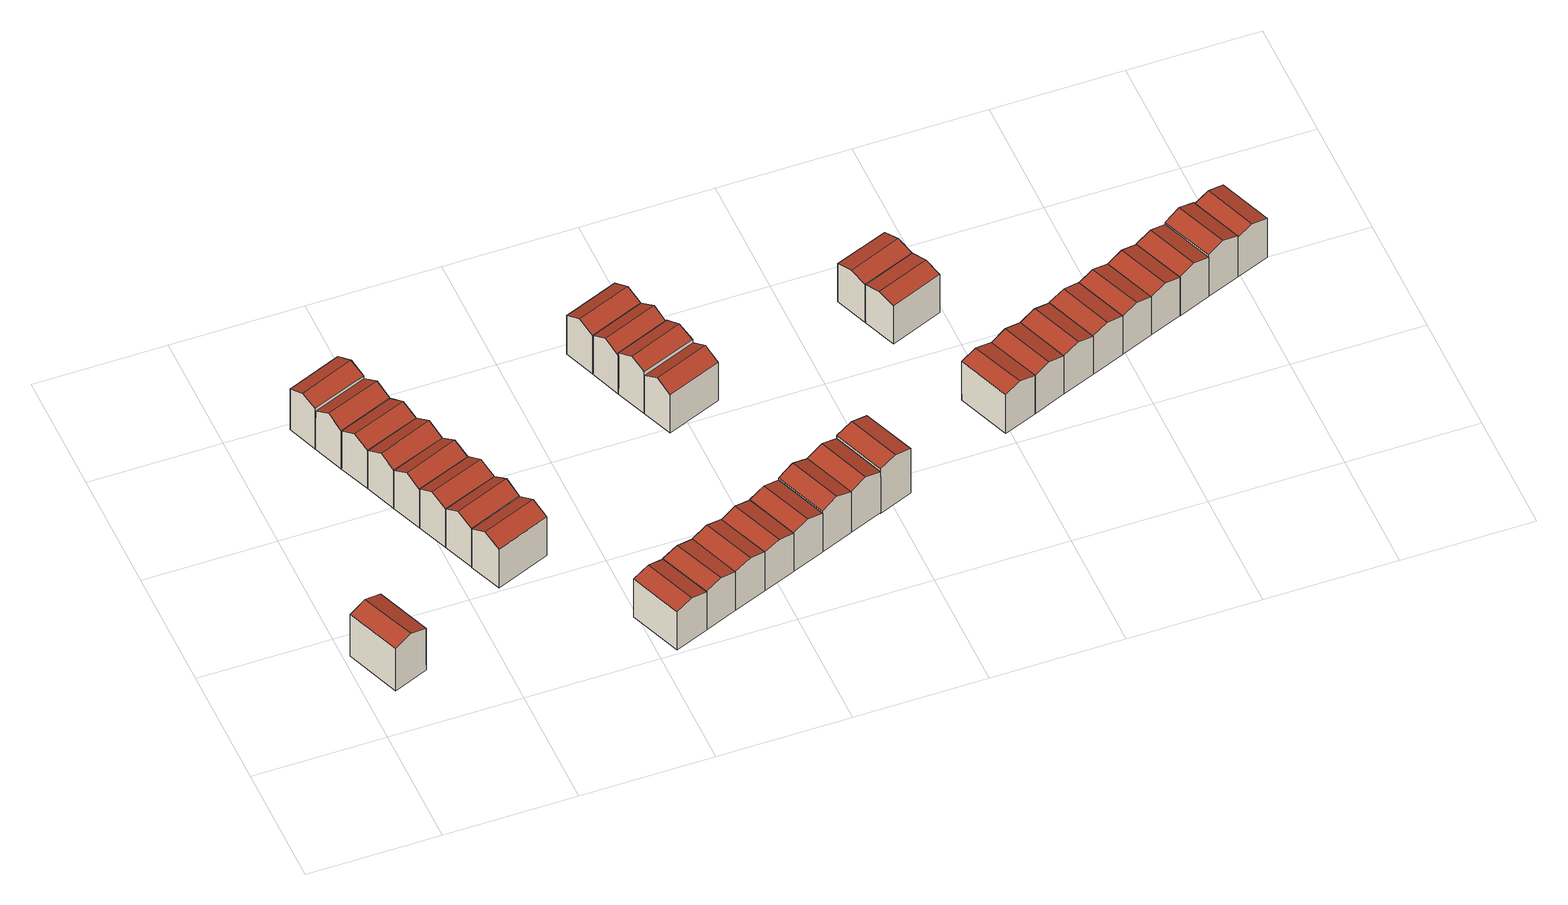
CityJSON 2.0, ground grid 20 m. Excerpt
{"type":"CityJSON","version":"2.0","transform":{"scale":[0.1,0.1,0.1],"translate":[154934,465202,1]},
"CityObjects":{
"building1":{"type":"Building","attributes":{"b3_bag_bag_overlap":0,"b3_bouwlagen":3,"b3_dak_type":"slanted","b3_extrusie":"standard","b3_h_dak_50p":8.95,"b3_h_dak_70p":9.58,"b3_h_dak_max":10.56,"b3_h_dak_min":7.37,"b3_h_maaiveld":1.54,"b3_h_nok":10.61,"b3_is_glas_dak":false,"b3_kas_warenhuis":false,"b3_kwaliteitsindicator":true,"b3_mutatie_ahn3_ahn4":false,"b3_mutatie_ahn4_ahn5":false,"b3_n_nok":1,"b3_n_vlakken":2,"b3_opp_buitenmuur":134.76,"b3_opp_dak_plat":0,"b3_opp_dak_schuin":63.68,"b3_opp_grond":51.61,"b3_opp_scheidingsmuur":65.77,"b3_rmse_lod12":1.13,"b3_rmse_lod13":1.13,"b3_rmse_lod22":0.0223,"b3_t_run":48,"b3_val3dity_lod12":"[]","b3_val3dity_lod13":"[]","b3_val3dity_lod22":"[]","b3_volume_lod12":414.84,"b3_volume_lod13":414.84,"b3_volume_lod22":383.76,"geconstateerd":false,"oorspronkelijkbouwjaar":1986,"status":"Pand in gebruik"},"children":["building1-1"]},
"building1-1":{"type":"BuildingPart","parents":["building1"],"geometry":[{"type":"Solid","lod":"2.2","boundaries":[[[[0,1,2,3]],[[4,5,6,7]],[[5,4,1,0]],[[4,7,8,2,1]],[[9,8,7,6]],[[8,9,3,2]],[[9,6,5,0,3]]]],"semantics":{"surfaces":[{"type":"GroundSurface"},{"type":"RoofSurface"},{"type":"WallSurface"}],"values":[[0,1,2,2,1,2,2]]}}]},
"building2":{"type":"Building","attributes":{"b3_bag_bag_overlap":0,"b3_bouwlagen":3,"b3_dak_type":"slanted","b3_extrusie":"standard","b3_h_dak_50p":8.33,"b3_h_dak_70p":9.69,"b3_h_dak_max":10.52,"b3_h_dak_min":4.81,"b3_h_maaiveld":1.76,"b3_h_nok":10.63,"b3_is_glas_dak":false,"b3_kas_warenhuis":false,"b3_kwaliteitsindicator":true,"b3_mutatie_ahn3_ahn4":false,"b3_mutatie_ahn4_ahn5":false,"b3_n_nok":1,"b3_n_vlakken":3,"b3_opp_buitenmuur":52.53,"b3_opp_dak_plat":5.49,"b3_opp_dak_schuin":65.33,"b3_opp_grond":45.93,"b3_opp_scheidingsmuur":114.29,"b3_rmse_lod12":2.29,"b3_rmse_lod13":2.29,"b3_rmse_lod22":0.028,"b3_t_run":32,"b3_val3dity_lod12":"[]","b3_val3dity_lod13":"[]","b3_val3dity_lod22":"[]","b3_volume_lod12":364.76,"b3_volume_lod13":364.76,"b3_volume_lod22":296.85,"geconstateerd":false,"oorspronkelijkbouwjaar":1986,"status":"Pand in gebruik"},"children":["building2-1"]},
"building2-1":{"type":"BuildingPart","parents":["building2"],"geometry":[{"type":"Solid","lod":"2.2","boundaries":[[[[10,11,12,13]],[[14,15,16,17]],[[15,14,11,10]],[[14,17,18,12,11]],[[19,18,17,16]],[[18,19,13,12]],[[19,16,15,10,13]]]],"semantics":{"surfaces":[{"type":"GroundSurface"},{"type":"RoofSurface"},{"type":"WallSurface"}],"values":[[0,1,2,2,1,2,2]]}}]},
"building3":{"type":"Building","attributes":{"b3_bag_bag_overlap":0,"b3_bouwlagen":3,"b3_dak_type":"slanted","b3_extrusie":"standard","b3_h_dak_50p":8.25,"b3_h_dak_70p":9.22,"b3_h_dak_max":10.53,"b3_h_dak_min":4.82,"b3_h_maaiveld":1.77,"b3_h_nok":10.58,"b3_is_glas_dak":false,"b3_kas_warenhuis":false,"b3_kwaliteitsindicator":true,"b3_mutatie_ahn3_ahn4":false,"b3_mutatie_ahn4_ahn5":false,"b3_n_nok":1,"b3_n_vlakken":2,"b3_opp_buitenmuur":44.85,"b3_opp_dak_plat":0,"b3_opp_dak_schuin":64.78,"b3_opp_grond":45.91,"b3_opp_scheidingsmuur":114.18,"b3_rmse_lod12":2.01,"b3_rmse_lod13":2.01,"b3_rmse_lod22":0.0309,"b3_t_run":38,"b3_val3dity_lod12":"[]","b3_val3dity_lod13":"[]","b3_val3dity_lod22":"[]","b3_volume_lod12":342.47,"b3_volume_lod13":342.47,"b3_volume_lod22":292.35,"geconstateerd":false,"oorspronkelijkbouwjaar":1986,"status":"Pand in gebruik"},"children":["building3-1"]},
"building3-1":{"type":"BuildingPart","parents":["building3"],"geometry":[{"type":"Solid","lod":"2.2","boundaries":[[[[20,13,12,21]],[[22,23,24,13,20]],[[25,24,23,26]],[[24,25,12,13]],[[25,26,27,21,12]],[[22,27,26,23]],[[27,22,20,21]]]],"semantics":{"surfaces":[{"type":"GroundSurface"},{"type":"WallSurface"},{"type":"RoofSurface"}],"values":[[0,1,2,1,1,2,1]]}}]},
"building4":{"type":"Building","attributes":{"b3_bag_bag_overlap":0,"b3_bouwlagen":3,"b3_dak_type":"slanted","b3_extrusie":"standard","b3_h_dak_50p":8.25,"b3_h_dak_70p":9.19,"b3_h_dak_max":10.5,"b3_h_dak_min":4.82,"b3_h_maaiveld":1.77,"b3_h_nok":10.59,"b3_is_glas_dak":false,"b3_kas_warenhuis":false,"b3_kwaliteitsindicator":true,"b3_mutatie_ahn3_ahn4":false,"b3_mutatie_ahn4_ahn5":false,"b3_n_nok":1,"b3_n_vlakken":2,"b3_opp_buitenmuur":44.78,"b3_opp_dak_plat":0,"b3_opp_dak_schuin":65.94,"b3_opp_grond":46.6,"b3_opp_scheidingsmuur":114.15,"b3_rmse_lod12":1.96,"b3_rmse_lod13":1.96,"b3_rmse_lod22":0.0201,"b3_t_run":47,"b3_val3dity_lod12":"[]","b3_val3dity_lod13":"[]","b3_val3dity_lod22":"[]","b3_volume_lod12":344.05,"b3_volume_lod13":344.05,"b3_volume_lod22":295.76,"geconstateerd":false,"oorspronkelijkbouwjaar":1986,"status":"Pand in gebruik"},"children":["building4-1"]},
"building4-1":{"type":"BuildingPart","parents":["building4"],"geometry":[{"type":"Solid","lod":"2.2","boundaries":[[[[21,28,29,20]],[[27,30,31,28,21]],[[32,31,30,33]],[[31,32,29,28]],[[32,33,22,20,29]],[[27,22,33,30]],[[22,27,21,20]]]],"semantics":{"surfaces":[{"type":"GroundSurface"},{"type":"WallSurface"},{"type":"RoofSurface"}],"values":[[0,1,2,1,1,2,1]]}}]},
"building5":{"type":"Building","attributes":{"b3_bag_bag_overlap":0,"b3_bouwlagen":3,"b3_dak_type":"slanted","b3_extrusie":"standard","b3_h_dak_50p":8.31,"b3_h_dak_70p":9.2,"b3_h_dak_max":10.52,"b3_h_dak_min":4.78,"b3_h_maaiveld":1.78,"b3_h_nok":10.58,"b3_is_glas_dak":false,"b3_kas_warenhuis":false,"b3_kwaliteitsindicator":true,"b3_mutatie_ahn3_ahn4":false,"b3_mutatie_ahn4_ahn5":false,"b3_n_nok":1,"b3_n_vlakken":2,"b3_opp_buitenmuur":44.62,"b3_opp_dak_plat":0,"b3_opp_dak_schuin":65.93,"b3_opp_grond":46.62,"b3_opp_scheidingsmuur":114.01,"b3_rmse_lod12":1.97,"b3_rmse_lod13":1.97,"b3_rmse_lod22":0.0165,"b3_t_run":30,"b3_val3dity_lod12":"[]","b3_val3dity_lod13":"[]","b3_val3dity_lod22":"[]","b3_volume_lod12":344.9,"b3_volume_lod13":344.9,"b3_volume_lod22":295.34,"geconstateerd":false,"oorspronkelijkbouwjaar":1986,"status":"Pand in gebruik"},"children":["building5-1"]},
"building5-1":{"type":"BuildingPart","parents":["building5"],"geometry":[{"type":"Solid","lod":"2.2","boundaries":[[[[34,29,28,35]],[[36,37,32,29,34]],[[31,32,37,38]],[[32,31,28,29]],[[31,38,39,35,28]],[[36,39,38,37]],[[39,36,34,35]]]],"semantics":{"surfaces":[{"type":"GroundSurface"},{"type":"WallSurface"},{"type":"RoofSurface"}],"values":[[0,1,2,1,1,2,1]]}}]},
"building6":{"type":"Building","attributes":{"b3_bag_bag_overlap":0,"b3_bouwlagen":3,"b3_dak_type":"slanted","b3_extrusie":"standard","b3_h_dak_50p":8.37,"b3_h_dak_70p":9.25,"b3_h_dak_max":10.52,"b3_h_dak_min":4.8,"b3_h_maaiveld":1.78,"b3_h_nok":10.64,"b3_is_glas_dak":false,"b3_kas_warenhuis":false,"b3_kwaliteitsindicator":true,"b3_mutatie_ahn3_ahn4":false,"b3_mutatie_ahn4_ahn5":false,"b3_n_nok":1,"b3_n_vlakken":2,"b3_opp_buitenmuur":44.55,"b3_opp_dak_plat":0,"b3_opp_dak_schuin":64.67,"b3_opp_grond":45.94,"b3_opp_scheidingsmuur":114.38,"b3_rmse_lod12":2,"b3_rmse_lod13":2,"b3_rmse_lod22":0.0291,"b3_t_run":29,"b3_val3dity_lod12":"[]","b3_val3dity_lod13":"[]","b3_val3dity_lod22":"[]","b3_volume_lod12":341.37,"b3_volume_lod13":341.37,"b3_volume_lod22":291.95,"geconstateerd":false,"oorspronkelijkbouwjaar":1986,"status":"Pand in gebruik"},"children":["building6-1"]},
"building6-1":{"type":"BuildingPart","parents":["building6"],"geometry":[{"type":"Solid","lod":"2.2","boundaries":[[[[35,40,41,34]],[[39,42,43,40,35]],[[44,43,42,45]],[[43,44,41,40]],[[44,45,36,34,41]],[[39,36,45,42]],[[36,39,35,34]]]],"semantics":{"surfaces":[{"type":"GroundSurface"},{"type":"WallSurface"},{"type":"RoofSurface"}],"values":[[0,1,2,1,1,2,1]]}}]},
"building7":{"type":"Building","attributes":{"b3_bag_bag_overlap":0,"b3_bouwlagen":3,"b3_dak_type":"slanted","b3_extrusie":"standard","b3_h_dak_50p":8.31,"b3_h_dak_70p":9.29,"b3_h_dak_max":10.53,"b3_h_dak_min":4.84,"b3_h_maaiveld":1.78,"b3_h_nok":10.58,"b3_is_glas_dak":false,"b3_kas_warenhuis":false,"b3_kwaliteitsindicator":true,"b3_mutatie_ahn3_ahn4":false,"b3_mutatie_ahn4_ahn5":false,"b3_n_nok":1,"b3_n_vlakken":2,"b3_opp_buitenmuur":44.53,"b3_opp_dak_plat":0,"b3_opp_dak_schuin":64.68,"b3_opp_grond":45.92,"b3_opp_scheidingsmuur":114.4,"b3_rmse_lod12":2.04,"b3_rmse_lod13":2.04,"b3_rmse_lod22":0.0329,"b3_t_run":29,"b3_val3dity_lod12":"[]","b3_val3dity_lod13":"[]","b3_val3dity_lod22":"[]","b3_volume_lod12":344.58,"b3_volume_lod13":344.58,"b3_volume_lod22":291.92,"geconstateerd":false,"oorspronkelijkbouwjaar":1986,"status":"Pand in gebruik"},"children":["building7-1"]},
"building7-1":{"type":"BuildingPart","parents":["building7"],"geometry":[{"type":"Solid","lod":"2.2","boundaries":[[[[46,47,41,40]],[[48,49,50,51]],[[49,48,47,46]],[[48,51,52,41,47]],[[53,52,51,50]],[[52,53,40,41]],[[53,50,49,46,40]]]],"semantics":{"surfaces":[{"type":"GroundSurface"},{"type":"RoofSurface"},{"type":"WallSurface"}],"values":[[0,1,2,2,1,2,2]]}}]},
"building8":{"type":"Building","attributes":{"b3_bag_bag_overlap":0,"b3_bouwlagen":3,"b3_dak_type":"slanted","b3_extrusie":"standard","b3_h_dak_50p":8.28,"b3_h_dak_70p":9.32,"b3_h_dak_max":10.52,"b3_h_dak_min":4.81,"b3_h_maaiveld":1.76,"b3_h_nok":10.66,"b3_is_glas_dak":false,"b3_kas_warenhuis":false,"b3_kwaliteitsindicator":true,"b3_mutatie_ahn3_ahn4":false,"b3_mutatie_ahn4_ahn5":false,"b3_n_nok":1,"b3_n_vlakken":2,"b3_opp_buitenmuur":44.98,"b3_opp_dak_plat":0,"b3_opp_dak_schuin":64.85,"b3_opp_grond":45.96,"b3_opp_scheidingsmuur":114.55,"b3_rmse_lod12":2.03,"b3_rmse_lod13":2.03,"b3_rmse_lod22":0.0307,"b3_t_run":31,"b3_val3dity_lod12":"[]","b3_val3dity_lod13":"[]","b3_val3dity_lod22":"[]","b3_volume_lod12":344.24,"b3_volume_lod13":344.24,"b3_volume_lod22":293.17,"geconstateerd":false,"oorspronkelijkbouwjaar":1986,"status":"Pand in gebruik"},"children":["building8-1"]},
"building8-1":{"type":"BuildingPart","parents":["building8"],"geometry":[{"type":"Solid","lod":"2.2","boundaries":[[[[46,54,55,47]],[[49,56,57,54,46]],[[58,57,56,59]],[[57,58,55,54]],[[58,59,48,47,55]],[[49,48,59,56]],[[48,49,46,47]]]],"semantics":{"surfaces":[{"type":"GroundSurface"},{"type":"WallSurface"},{"type":"RoofSurface"}],"values":[[0,1,2,1,1,2,1]]}}]},
"building9":{"type":"Building","attributes":{"b3_bag_bag_overlap":0,"b3_bouwlagen":3,"b3_dak_type":"slanted","b3_extrusie":"standard","b3_h_dak_50p":8.43,"b3_h_dak_70p":9.28,"b3_h_dak_max":10.52,"b3_h_dak_min":4.75,"b3_h_maaiveld":1.75,"b3_h_nok":10.57,"b3_is_glas_dak":false,"b3_kas_warenhuis":false,"b3_kwaliteitsindicator":true,"b3_mutatie_ahn3_ahn4":false,"b3_mutatie_ahn4_ahn5":false,"b3_n_nok":1,"b3_n_vlakken":2,"b3_opp_buitenmuur":104.91,"b3_opp_dak_plat":0,"b3_opp_dak_schuin":68.53,"b3_opp_grond":48.66,"b3_opp_scheidingsmuur":57.57,"b3_rmse_lod12":2.01,"b3_rmse_lod13":2.01,"b3_rmse_lod22":0.0311,"b3_t_run":33,"b3_val3dity_lod12":"[]","b3_val3dity_lod13":"[]","b3_val3dity_lod22":"[]","b3_volume_lod12":364.82,"b3_volume_lod13":364.82,"b3_volume_lod22":310.85,"geconstateerd":false,"oorspronkelijkbouwjaar":1986,"status":"Pand in gebruik"},"children":["building9-1"]},
"building9-1":{"type":"BuildingPart","parents":["building9"],"geometry":[{"type":"Solid","lod":"2.2","boundaries":[[[[60,61,62,63]],[[64,65,66,67]],[[65,64,61,60]],[[64,67,68,62,61]],[[69,68,67,66]],[[68,69,63,62]],[[69,66,65,60,63]]]],"semantics":{"surfaces":[{"type":"GroundSurface"},{"type":"RoofSurface"},{"type":"WallSurface"}],"values":[[0,1,2,2,1,2,2]]}}]},
"building10":{"type":"Building","attributes":{"b3_bag_bag_overlap":0,"b3_bouwlagen":3,"b3_dak_type":"slanted","b3_extrusie":"standard","b3_h_dak_50p":8.65,"b3_h_dak_70p":9.15,"b3_h_dak_max":9.87,"b3_h_dak_min":7.43,"b3_h_maaiveld":1.68,"b3_h_nok":9.9,"b3_is_glas_dak":false,"b3_kas_warenhuis":false,"b3_kwaliteitsindicator":true,"b3_mutatie_ahn3_ahn4":false,"b3_mutatie_ahn4_ahn5":false,"b3_n_nok":1,"b3_n_vlakken":2,"b3_opp_buitenmuur":62.85,"b3_opp_dak_plat":0,"b3_opp_dak_schuin":54.71,"b3_opp_grond":47.46,"b3_opp_scheidingsmuur":120.82,"b3_rmse_lod12":0.874,"b3_rmse_lod13":0.874,"b3_rmse_lod22":0.0184,"b3_t_run":33,"b3_val3dity_lod12":"[]","b3_val3dity_lod13":"[]","b3_val3dity_lod22":"[]","b3_volume_lod12":352.71,"b3_volume_lod13":352.71,"b3_volume_lod22":330.96,"geconstateerd":false,"oorspronkelijkbouwjaar":1986,"status":"Pand in gebruik"},"children":["building10-1"]},
"building10-1":{"type":"BuildingPart","parents":["building10"],"geometry":[{"type":"Solid","lod":"2.2","boundaries":[[[[70,71,72,73]],[[74,75,76,77]],[[75,74,71,70]],[[74,77,78,72,71]],[[79,78,77,76]],[[78,79,73,72]],[[79,76,75,70,73]]]],"semantics":{"surfaces":[{"type":"GroundSurface"},{"type":"RoofSurface"},{"type":"WallSurface"}],"values":[[0,1,2,2,1,2,2]]}}]},
"building11":{"type":"Building","attributes":{"b3_bag_bag_overlap":0,"b3_bouwlagen":3,"b3_dak_type":"slanted","b3_extrusie":"standard","b3_h_dak_50p":8.67,"b3_h_dak_70p":9.21,"b3_h_dak_max":9.87,"b3_h_dak_min":7.48,"b3_h_maaiveld":1.69,"b3_h_nok":9.89,"b3_is_glas_dak":false,"b3_kas_warenhuis":false,"b3_kwaliteitsindicator":true,"b3_mutatie_ahn3_ahn4":false,"b3_mutatie_ahn4_ahn5":false,"b3_n_nok":1,"b3_n_vlakken":2,"b3_opp_buitenmuur":62.82,"b3_opp_dak_plat":0,"b3_opp_dak_schuin":53.6,"b3_opp_grond":46.82,"b3_opp_scheidingsmuur":121.03,"b3_rmse_lod12":0.873,"b3_rmse_lod13":0.873,"b3_rmse_lod22":0.0299,"b3_t_run":24,"b3_val3dity_lod12":"[]","b3_val3dity_lod13":"[]","b3_val3dity_lod22":"[]","b3_volume_lod12":350.13,"b3_volume_lod13":350.13,"b3_volume_lod22":327.56,"geconstateerd":false,"oorspronkelijkbouwjaar":1986,"status":"Pand in gebruik"},"children":["building11-1"]},
"building11-1":{"type":"BuildingPart","parents":["building11"],"geometry":[{"type":"Solid","lod":"2.2","boundaries":[[[[71,70,80,81]],[[82,83,84,85]],[[83,82,70,71]],[[82,85,86,80,70]],[[87,86,85,84]],[[86,87,81,80]],[[87,84,83,71,81]]]],"semantics":{"surfaces":[{"type":"GroundSurface"},{"type":"RoofSurface"},{"type":"WallSurface"}],"values":[[0,1,2,2,1,2,2]]}}]},
"building12":{"type":"Building","attributes":{"b3_bag_bag_overlap":0,"b3_bouwlagen":3,"b3_dak_type":"slanted","b3_extrusie":"standard","b3_h_dak_50p":8.67,"b3_h_dak_70p":9.18,"b3_h_dak_max":9.88,"b3_h_dak_min":7.45,"b3_h_maaiveld":1.68,"b3_h_nok":9.9,"b3_is_glas_dak":false,"b3_kas_warenhuis":false,"b3_kwaliteitsindicator":true,"b3_mutatie_ahn3_ahn4":false,"b3_mutatie_ahn4_ahn5":false,"b3_n_nok":1,"b3_n_vlakken":2,"b3_opp_buitenmuur":62.71,"b3_opp_dak_plat":0,"b3_opp_dak_schuin":53.62,"b3_opp_grond":46.81,"b3_opp_scheidingsmuur":121.34,"b3_rmse_lod12":0.886,"b3_rmse_lod13":0.886,"b3_rmse_lod22":0.0291,"b3_t_run":26,"b3_val3dity_lod12":"[]","b3_val3dity_lod13":"[]","b3_val3dity_lod22":"[]","b3_volume_lod12":350.51,"b3_volume_lod13":350.51,"b3_volume_lod22":327.97,"geconstateerd":false,"oorspronkelijkbouwjaar":1986,"status":"Pand in gebruik"},"children":["building12-1"]},
"building12-1":{"type":"BuildingPart","parents":["building12"],"geometry":[{"type":"Solid","lod":"2.2","boundaries":[[[[81,80,88,89]],[[86,87,90,91]],[[87,86,80,81]],[[86,91,92,88,80]],[[93,92,91,90]],[[92,93,89,88]],[[93,90,87,81,89]]]],"semantics":{"surfaces":[{"type":"GroundSurface"},{"type":"RoofSurface"},{"type":"WallSurface"}],"values":[[0,1,2,2,1,2,2]]}}]},
"building13":{"type":"Building","attributes":{"b3_bag_bag_overlap":0,"b3_bouwlagen":3,"b3_dak_type":"slanted","b3_extrusie":"standard","b3_h_dak_50p":8.66,"b3_h_dak_70p":9.19,"b3_h_dak_max":9.89,"b3_h_dak_min":7.43,"b3_h_maaiveld":1.67,"b3_h_nok":9.9,"b3_is_glas_dak":false,"b3_kas_warenhuis":false,"b3_kwaliteitsindicator":true,"b3_mutatie_ahn3_ahn4":false,"b3_mutatie_ahn4_ahn5":false,"b3_n_nok":1,"b3_n_vlakken":2,"b3_opp_buitenmuur":62.89,"b3_opp_dak_plat":0,"b3_opp_dak_schuin":53.59,"b3_opp_grond":46.82,"b3_opp_scheidingsmuur":121.41,"b3_rmse_lod12":0.872,"b3_rmse_lod13":0.872,"b3_rmse_lod22":0.0265,"b3_t_run":32,"b3_val3dity_lod12":"[]","b3_val3dity_lod13":"[]","b3_val3dity_lod22":"[]","b3_volume_lod12":350.34,"b3_volume_lod13":350.34,"b3_volume_lod22":328.36,"geconstateerd":false,"oorspronkelijkbouwjaar":1986,"status":"Pand in gebruik"},"children":["building13-1"]},
"building13-1":{"type":"BuildingPart","parents":["building13"],"geometry":[{"type":"Solid","lod":"2.2","boundaries":[[[[94,95,89,88]],[[96,97,98,99]],[[97,96,95,94]],[[96,99,100,89,95]],[[101,100,99,98]],[[100,101,88,89]],[[101,98,97,94,88]]]],"semantics":{"surfaces":[{"type":"GroundSurface"},{"type":"RoofSurface"},{"type":"WallSurface"}],"values":[[0,1,2,2,1,2,2]]}}]},
"building14":{"type":"Building","attributes":{"b3_bag_bag_overlap":0,"b3_bouwlagen":3,"b3_dak_type":"slanted","b3_extrusie":"standard","b3_h_dak_50p":8.66,"b3_h_dak_70p":9.17,"b3_h_dak_max":9.88,"b3_h_dak_min":7.45,"b3_h_maaiveld":1.66,"b3_h_nok":9.9,"b3_is_glas_dak":false,"b3_kas_warenhuis":false,"b3_kwaliteitsindicator":true,"b3_mutatie_ahn3_ahn4":false,"b3_mutatie_ahn4_ahn5":false,"b3_n_nok":1,"b3_n_vlakken":2,"b3_opp_buitenmuur":63.27,"b3_opp_dak_plat":0,"b3_opp_dak_schuin":53.62,"b3_opp_grond":46.81,"b3_opp_scheidingsmuur":121.44,"b3_rmse_lod12":0.869,"b3_rmse_lod13":0.869,"b3_rmse_lod22":0.028,"b3_t_run":24,"b3_val3dity_lod12":"[]","b3_val3dity_lod13":"[]","b3_val3dity_lod22":"[]","b3_volume_lod12":351.33,"b3_volume_lod13":351.33,"b3_volume_lod22":329,"geconstateerd":false,"oorspronkelijkbouwjaar":1986,"status":"Pand in gebruik"},"children":["building14-1"]},
"building14-1":{"type":"BuildingPart","parents":["building14"],"geometry":[{"type":"Solid","lod":"2.2","boundaries":[[[[102,103,95,94]],[[104,105,106,107]],[[105,104,103,102]],[[104,107,108,95,103]],[[109,108,107,106]],[[108,109,94,95]],[[109,106,105,102,94]]]],"semantics":{"surfaces":[{"type":"GroundSurface"},{"type":"RoofSurface"},{"type":"WallSurface"}],"values":[[0,1,2,2,1,2,2]]}}]},
"building15":{"type":"Building","attributes":{"b3_bag_bag_overlap":0,"b3_bouwlagen":3,"b3_dak_type":"slanted","b3_extrusie":"standard","b3_h_dak_50p":8.26,"b3_h_dak_70p":9.13,"b3_h_dak_max":10.49,"b3_h_dak_min":4.92,"b3_h_maaiveld":1.75,"b3_h_nok":10.6,"b3_is_glas_dak":false,"b3_kas_warenhuis":false,"b3_kwaliteitsindicator":true,"b3_mutatie_ahn3_ahn4":false,"b3_mutatie_ahn4_ahn5":false,"b3_n_nok":1,"b3_n_vlakken":3,"b3_opp_buitenmuur":55.73,"b3_opp_dak_plat":6.62,"b3_opp_dak_schuin":61.33,"b3_opp_grond":46.47,"b3_opp_scheidingsmuur":115.29,"b3_rmse_lod12":1.72,"b3_rmse_lod13":1.72,"b3_rmse_lod22":0.0704,"b3_t_run":42,"b3_val3dity_lod12":"[]","b3_val3dity_lod13":"[]","b3_val3dity_lod22":"[]","b3_volume_lod12":347.77,"b3_volume_lod13":347.77,"b3_volume_lod22":304.77,"geconstateerd":false,"oorspronkelijkbouwjaar":1986,"status":"Pand in gebruik"},"children":["building15-1"]},
"building15-1":{"type":"BuildingPart","parents":["building15"],"geometry":[{"type":"Solid","lod":"2.2","boundaries":[[[[110,111,112,113]],[[114,115,116,117]],[[115,114,111,110]],[[114,117,118,112,111]],[[119,118,117,116]],[[118,119,113,112]],[[119,116,115,110,113]]]],"semantics":{"surfaces":[{"type":"GroundSurface"},{"type":"RoofSurface"},{"type":"WallSurface"}],"values":[[0,1,2,2,1,2,2]]}}]},
"building16":{"type":"Building","attributes":{"b3_bag_bag_overlap":0,"b3_bouwlagen":3,"b3_dak_type":"slanted","b3_extrusie":"standard","b3_h_dak_50p":8.31,"b3_h_dak_70p":9.18,"b3_h_dak_max":10.53,"b3_h_dak_min":4.93,"b3_h_maaiveld":1.74,"b3_h_nok":10.59,"b3_is_glas_dak":false,"b3_kas_warenhuis":false,"b3_kwaliteitsindicator":true,"b3_mutatie_ahn3_ahn4":false,"b3_mutatie_ahn4_ahn5":false,"b3_n_nok":1,"b3_n_vlakken":2,"b3_opp_buitenmuur":44.63,"b3_opp_dak_plat":0,"b3_opp_dak_schuin":64.68,"b3_opp_grond":45.79,"b3_opp_scheidingsmuur":115.12,"b3_rmse_lod12":1.91,"b3_rmse_lod13":1.91,"b3_rmse_lod22":0.0191,"b3_t_run":27,"b3_val3dity_lod12":"[]","b3_val3dity_lod13":"[]","b3_val3dity_lod22":"[]","b3_volume_lod12":341.63,"b3_volume_lod13":341.63,"b3_volume_lod22":293.82,"geconstateerd":false,"oorspronkelijkbouwjaar":1986,"status":"Pand in gebruik"},"children":["building16-1"]},
"building16-1":{"type":"BuildingPart","parents":["building16"],"geometry":[{"type":"Solid","lod":"2.2","boundaries":[[[[120,121,113,112]],[[122,123,124,125]],[[123,122,121,120]],[[122,125,119,113,121]],[[118,119,125,124]],[[119,118,112,113]],[[118,124,123,120,112]]]],"semantics":{"surfaces":[{"type":"GroundSurface"},{"type":"RoofSurface"},{"type":"WallSurface"}],"values":[[0,1,2,2,1,2,2]]}}]},
"building17":{"type":"Building","attributes":{"b3_bag_bag_overlap":0,"b3_bouwlagen":3,"b3_dak_type":"slanted","b3_extrusie":"standard","b3_h_dak_50p":8.18,"b3_h_dak_70p":9.73,"b3_h_dak_max":10.51,"b3_h_dak_min":5.02,"b3_h_maaiveld":1.72,"b3_h_nok":10.61,"b3_is_glas_dak":false,"b3_kas_warenhuis":false,"b3_kwaliteitsindicator":true,"b3_mutatie_ahn3_ahn4":false,"b3_mutatie_ahn4_ahn5":false,"b3_n_nok":1,"b3_n_vlakken":4,"b3_opp_buitenmuur":54.04,"b3_opp_dak_plat":5.81,"b3_opp_dak_schuin":64.74,"b3_opp_grond":45.77,"b3_opp_scheidingsmuur":115.38,"b3_rmse_lod12":2.19,"b3_rmse_lod13":2.19,"b3_rmse_lod22":0.209,"b3_t_run":30,"b3_val3dity_lod12":"[]","b3_val3dity_lod13":"[]","b3_val3dity_lod22":"[]","b3_volume_lod12":367.16,"b3_volume_lod13":367.16,"b3_volume_lod22":301.26,"geconstateerd":false,"oorspronkelijkbouwjaar":1986,"status":"Pand in gebruik"},"children":["building17-1"]},
"building17-1":{"type":"BuildingPart","parents":["building17"],"geometry":[{"type":"Solid","lod":"2.2","boundaries":[[[[126,121,120,127]],[[128,129,130,121,126]],[[131,130,129,132]],[[130,131,120,121]],[[131,132,133,127,120]],[[128,133,132,129]],[[133,128,126,127]]]],"semantics":{"surfaces":[{"type":"GroundSurface"},{"type":"WallSurface"},{"type":"RoofSurface"}],"values":[[0,1,2,1,1,2,1]]}}]},
"building18":{"type":"Building","attributes":{"b3_bag_bag_overlap":0,"b3_bouwlagen":3,"b3_dak_type":"slanted","b3_extrusie":"standard","b3_h_dak_50p":8.31,"b3_h_dak_70p":9.18,"b3_h_dak_max":10.48,"b3_h_dak_min":4.91,"b3_h_maaiveld":1.7,"b3_h_nok":10.59,"b3_is_glas_dak":false,"b3_kas_warenhuis":false,"b3_kwaliteitsindicator":true,"b3_mutatie_ahn3_ahn4":false,"b3_mutatie_ahn4_ahn5":false,"b3_n_nok":1,"b3_n_vlakken":2,"b3_opp_buitenmuur":45.13,"b3_opp_dak_plat":0,"b3_opp_dak_schuin":64.72,"b3_opp_grond":45.78,"b3_opp_scheidingsmuur":115.72,"b3_rmse_lod12":1.89,"b3_rmse_lod13":1.89,"b3_rmse_lod22":0.0184,"b3_t_run":28,"b3_val3dity_lod12":"[]","b3_val3dity_lod13":"[]","b3_val3dity_lod22":"[]","b3_volume_lod12":340.87,"b3_volume_lod13":340.87,"b3_volume_lod22":295.57,"geconstateerd":false,"oorspronkelijkbouwjaar":1986,"status":"Pand in gebruik"},"children":["building18-1"]},
"building18-1":{"type":"BuildingPart","parents":["building18"],"geometry":[{"type":"Solid","lod":"2.2","boundaries":[[[[134,135,126,127]],[[136,137,138,139]],[[137,136,135,134]],[[136,139,140,126,135]],[[141,140,139,138]],[[140,141,127,126]],[[141,138,137,134,127]]]],"semantics":{"surfaces":[{"type":"GroundSurface"},{"type":"RoofSurface"},{"type":"WallSurface"}],"values":[[0,1,2,2,1,2,2]]}}]},
"building19":{"type":"Building","attributes":{"b3_bag_bag_overlap":0,"b3_bouwlagen":3,"b3_dak_type":"slanted","b3_extrusie":"standard","b3_h_dak_50p":9.12,"b3_h_dak_70p":9.56,"b3_h_dak_max":9.88,"b3_h_dak_min":7.45,"b3_h_maaiveld":1.66,"b3_is_glas_dak":false,"b3_kas_warenhuis":false,"b3_kwaliteitsindicator":true,"b3_mutatie_ahn3_ahn4":false,"b3_mutatie_ahn4_ahn5":false,"b3_n_nok":0,"b3_n_vlakken":3,"b3_opp_buitenmuur":74.18,"b3_opp_dak_plat":18.67,"b3_opp_dak_schuin":39.59,"b3_opp_grond":46.82,"b3_opp_scheidingsmuur":121.16,"b3_rmse_lod12":1.05,"b3_rmse_lod13":1.05,"b3_rmse_lod22":0.121,"b3_t_run":33,"b3_val3dity_lod12":"[]","b3_val3dity_lod13":"[]","b3_val3dity_lod22":"[]","b3_volume_lod12":370.56,"b3_volume_lod13":370.56,"b3_volume_lod22":338.5,"geconstateerd":false,"oorspronkelijkbouwjaar":1986,"status":"Pand in gebruik"},"children":["building19-1"]},
"building19-1":{"type":"BuildingPart","parents":["building19"],"geometry":[{"type":"Solid","lod":"2.2","boundaries":[[[[142,103,102,143]],[[144,145,146,103,142]],[[147,146,145,148]],[[146,147,102,103]],[[147,148,149,143,102]],[[144,149,148,145]],[[149,144,142,143]]]],"semantics":{"surfaces":[{"type":"GroundSurface"},{"type":"WallSurface"},{"type":"RoofSurface"}],"values":[[0,1,2,1,1,2,1]]}}]},
"building20":{"type":"Building","attributes":{"b3_bag_bag_overlap":0,"b3_bouwlagen":3,"b3_dak_type":"slanted","b3_extrusie":"standard","b3_h_dak_50p":9.05,"b3_h_dak_70p":9.57,"b3_h_dak_max":9.89,"b3_h_dak_min":7.43,"b3_h_maaiveld":1.68,"b3_is_glas_dak":false,"b3_kas_warenhuis":false,"b3_kwaliteitsindicator":true,"b3_mutatie_ahn3_ahn4":false,"b3_mutatie_ahn4_ahn5":false,"b3_n_nok":0,"b3_n_vlakken":5,"b3_opp_buitenmuur":73.83,"b3_opp_dak_plat":18.52,"b3_opp_dak_schuin":36.68,"b3_opp_grond":46.81,"b3_opp_scheidingsmuur":120.9,"b3_rmse_lod12":1.09,"b3_rmse_lod13":1.09,"b3_rmse_lod22":0.402,"b3_t_run":27,"b3_val3dity_lod12":"[]","b3_val3dity_lod13":"[]","b3_val3dity_lod22":"[]","b3_volume_lod12":369.21,"b3_volume_lod13":369.21,"b3_volume_lod22":337.04,"geconstateerd":false,"oorspronkelijkbouwjaar":1986,"status":"Pand in gebruik"},"children":["building20-1"]},
"building20-1":{"type":"BuildingPart","parents":["building20"],"geometry":[{"type":"Solid","lod":"2.2","boundaries":[[[[150,151,142,143]],[[152,153,154,155]],[[153,152,151,150]],[[152,155,144,142,151]],[[149,144,155,154]],[[144,149,143,142]],[[149,154,153,150,143]]]],"semantics":{"surfaces":[{"type":"GroundSurface"},{"type":"RoofSurface"},{"type":"WallSurface"}],"values":[[0,1,2,2,1,2,2]]}}]},
"building21":{"type":"Building","attributes":{"b3_bag_bag_overlap":0,"b3_bouwlagen":3,"b3_dak_type":"slanted","b3_extrusie":"standard","b3_h_dak_50p":9.7,"b3_h_dak_70p":10.28,"b3_h_dak_max":10.98,"b3_h_dak_min":7.43,"b3_h_maaiveld":1.55,"b3_h_nok":11.02,"b3_is_glas_dak":false,"b3_kas_warenhuis":false,"b3_kwaliteitsindicator":true,"b3_mutatie_ahn3_ahn4":false,"b3_mutatie_ahn4_ahn5":false,"b3_n_nok":1,"b3_n_vlakken":2,"b3_opp_buitenmuur":156.44,"b3_opp_dak_plat":0,"b3_opp_dak_schuin":56.52,"b3_opp_grond":49.02,"b3_opp_scheidingsmuur":60.47,"b3_rmse_lod12":1.33,"b3_rmse_lod13":1.33,"b3_rmse_lod22":0.0205,"b3_t_run":41,"b3_val3dity_lod12":"[]","b3_val3dity_lod13":"[]","b3_val3dity_lod22":"[]","b3_volume_lod12":426.42,"b3_volume_lod13":426.42,"b3_volume_lod22":389.91,"geconstateerd":false,"oorspronkelijkbouwjaar":1986,"status":"Pand in gebruik"},"children":["building21-1"]},
"building21-1":{"type":"BuildingPart","parents":["building21"],"geometry":[{"type":"Solid","lod":"2.2","boundaries":[[[[156,157,158,159]],[[160,161,162,157,156]],[[163,162,161,164]],[[162,163,158,157]],[[163,164,165,159,158]],[[160,165,164,161]],[[165,160,156,159]]]],"semantics":{"surfaces":[{"type":"GroundSurface"},{"type":"WallSurface"},{"type":"RoofSurface"}],"values":[[0,1,2,1,1,2,1]]}}]},
"building22":{"type":"Building","attributes":{"b3_bag_bag_overlap":0,"b3_bouwlagen":3,"b3_dak_type":"slanted","b3_extrusie":"standard","b3_h_dak_50p":8.7,"b3_h_dak_70p":9.22,"b3_h_dak_max":9.94,"b3_h_dak_min":7.55,"b3_h_maaiveld":1.79,"b3_h_nok":9.98,"b3_is_glas_dak":false,"b3_kas_warenhuis":false,"b3_kwaliteitsindicator":true,"b3_mutatie_ahn3_ahn4":false,"b3_mutatie_ahn4_ahn5":false,"b3_n_nok":1,"b3_n_vlakken":2,"b3_opp_buitenmuur":62.88,"b3_opp_dak_plat":0,"b3_opp_dak_schuin":53.8,"b3_opp_grond":46.91,"b3_opp_scheidingsmuur":120.03,"b3_rmse_lod12":0.878,"b3_rmse_lod13":0.878,"b3_rmse_lod22":0.0284,"b3_t_run":43,"b3_val3dity_lod12":"[]","b3_val3dity_lod13":"[]","b3_val3dity_lod22":"[]","b3_volume_lod12":348.13,"b3_volume_lod13":348.13,"b3_volume_lod22":326.42,"geconstateerd":false,"oorspronkelijkbouwjaar":1986,"status":"Pand in gebruik"},"children":["building22-1"]},
"building22-1":{"type":"BuildingPart","parents":["building22"],"geometry":[{"type":"Solid","lod":"2.2","boundaries":[[[[166,167,168,169]],[[170,171,172,173]],[[171,170,167,166]],[[170,173,174,168,167]],[[175,174,173,172]],[[174,175,169,168]],[[175,172,171,166,169]]]],"semantics":{"surfaces":[{"type":"GroundSurface"},{"type":"RoofSurface"},{"type":"WallSurface"}],"values":[[0,1,2,2,1,2,2]]}}]},
"building23":{"type":"Building","attributes":{"b3_bag_bag_overlap":0,"b3_bouwlagen":3,"b3_dak_type":"slanted","b3_extrusie":"standard","b3_h_dak_50p":8.7,"b3_h_dak_70p":9.23,"b3_h_dak_max":10.33,"b3_h_dak_min":7.44,"b3_h_maaiveld":1.67,"b3_h_nok":11.04,"b3_is_glas_dak":false,"b3_kas_warenhuis":false,"b3_kwaliteitsindicator":true,"b3_mutatie_ahn3_ahn4":false,"b3_mutatie_ahn4_ahn5":false,"b3_n_nok":2,"b3_n_vlakken":3,"b3_opp_buitenmuur":62.13,"b3_opp_dak_plat":0,"b3_opp_dak_schuin":54.05,"b3_opp_grond":46.86,"b3_opp_scheidingsmuur":121.4,"b3_rmse_lod12":0.916,"b3_rmse_lod13":0.916,"b3_rmse_lod22":0.321,"b3_t_run":29,"b3_val3dity_lod12":"[]","b3_val3dity_lod13":"[]","b3_val3dity_lod22":"[]","b3_volume_lod12":351.56,"b3_volume_lod13":351.56,"b3_volume_lod22":327.86,"geconstateerd":false,"oorspronkelijkbouwjaar":1986,"status":"Pand in gebruik"},"children":["building23-1"]},
"building23-1":{"type":"BuildingPart","parents":["building23"],"geometry":[{"type":"Solid","lod":"2.2","boundaries":[[[[176,177,178,179]],[[180,181,182,183]],[[181,180,177,176]],[[180,183,184,178,177]],[[185,184,183,182]],[[184,185,179,178]],[[185,182,181,176,179]]]],"semantics":{"surfaces":[{"type":"GroundSurface"},{"type":"RoofSurface"},{"type":"WallSurface"}],"values":[[0,1,2,2,1,2,2]]}}]},
"building24":{"type":"Building","attributes":{"b3_bag_bag_overlap":0,"b3_bouwlagen":3,"b3_dak_type":"slanted","b3_extrusie":"standard","b3_h_dak_50p":8.73,"b3_h_dak_70p":9.22,"b3_h_dak_max":9.94,"b3_h_dak_min":7.51,"b3_h_maaiveld":1.8,"b3_h_nok":9.97,"b3_is_glas_dak":false,"b3_kas_warenhuis":false,"b3_kwaliteitsindicator":true,"b3_mutatie_ahn3_ahn4":false,"b3_mutatie_ahn4_ahn5":false,"b3_n_nok":1,"b3_n_vlakken":2,"b3_opp_buitenmuur":124.6,"b3_opp_dak_plat":0,"b3_opp_dak_schuin":56.71,"b3_opp_grond":49.19,"b3_opp_scheidingsmuur":60.21,"b3_rmse_lod12":0.874,"b3_rmse_lod13":0.874,"b3_rmse_lod22":0.0172,"b3_t_run":44,"b3_val3dity_lod12":"[]","b3_val3dity_lod13":"[]","b3_val3dity_lod22":"[]","b3_volume_lod12":364.82,"b3_volume_lod13":364.82,"b3_volume_lod22":340.89,"geconstateerd":false,"oorspronkelijkbouwjaar":1986,"status":"Pand in gebruik"},"children":["building24-1"]},
"building24-1":{"type":"BuildingPart","parents":["building24"],"geometry":[{"type":"Solid","lod":"2.2","boundaries":[[[[167,166,186,187]],[[171,170,188,189]],[[170,171,166,167]],[[171,189,190,186,166]],[[191,190,189,188]],[[190,191,187,186]],[[191,188,170,167,187]]]],"semantics":{"surfaces":[{"type":"GroundSurface"},{"type":"RoofSurface"},{"type":"WallSurface"}],"values":[[0,1,2,2,1,2,2]]}}]},
"building25":{"type":"Building","attributes":{"b3_bag_bag_overlap":0,"b3_bouwlagen":3,"b3_dak_type":"slanted","b3_extrusie":"standard","b3_h_dak_50p":8.62,"b3_h_dak_70p":9.16,"b3_h_dak_max":9.9,"b3_h_dak_min":7.44,"b3_h_maaiveld":1.67,"b3_h_nok":9.91,"b3_is_glas_dak":false,"b3_kas_warenhuis":false,"b3_kwaliteitsindicator":true,"b3_mutatie_ahn3_ahn4":false,"b3_mutatie_ahn4_ahn5":false,"b3_n_nok":1,"b3_n_vlakken":2,"b3_opp_buitenmuur":62.96,"b3_opp_dak_plat":0,"b3_opp_dak_schuin":54.82,"b3_opp_grond":47.52,"b3_opp_scheidingsmuur":121.29,"b3_rmse_lod12":0.889,"b3_rmse_lod13":0.889,"b3_rmse_lod22":0.0174,"b3_t_run":25,"b3_val3dity_lod12":"[]","b3_val3dity_lod13":"[]","b3_val3dity_lod22":"[]","b3_volume_lod12":354.91,"b3_volume_lod13":354.91,"b3_volume_lod22":332.16,"geconstateerd":false,"oorspronkelijkbouwjaar":1986,"status":"Pand in gebruik"},"children":["building25-1"]},
"building25-1":{"type":"BuildingPart","parents":["building25"],"geometry":[{"type":"Solid","lod":"2.2","boundaries":[[[[192,193,177,176]],[[194,195,196,197]],[[195,194,193,192]],[[194,197,198,177,193]],[[199,198,197,196]],[[198,199,176,177]],[[199,196,195,192,176]]]],"semantics":{"surfaces":[{"type":"GroundSurface"},{"type":"RoofSurface"},{"type":"WallSurface"}],"values":[[0,1,2,2,1,2,2]]}}]},
"building26":{"type":"Building","attributes":{"b3_bag_bag_overlap":0,"b3_bouwlagen":3,"b3_dak_type":"slanted","b3_extrusie":"standard","b3_h_dak_50p":8.68,"b3_h_dak_70p":9.17,"b3_h_dak_max":9.89,"b3_h_dak_min":7.42,"b3_h_maaiveld":1.67,"b3_h_nok":9.9,"b3_is_glas_dak":false,"b3_kas_warenhuis":false,"b3_kwaliteitsindicator":true,"b3_mutatie_ahn3_ahn4":false,"b3_mutatie_ahn4_ahn5":false,"b3_n_nok":1,"b3_n_vlakken":2,"b3_opp_buitenmuur":62.98,"b3_opp_dak_plat":0,"b3_opp_dak_schuin":54.78,"b3_opp_grond":47.51,"b3_opp_scheidingsmuur":121.26,"b3_rmse_lod12":0.865,"b3_rmse_lod13":0.865,"b3_rmse_lod22":0.0196,"b3_t_run":24,"b3_val3dity_lod12":"[]","b3_val3dity_lod13":"[]","b3_val3dity_lod22":"[]","b3_volume_lod12":354.03,"b3_volume_lod13":354.03,"b3_volume_lod22":332.14,"geconstateerd":false,"oorspronkelijkbouwjaar":1986,"status":"Pand in gebruik"},"children":["building26-1"]},
"building26-1":{"type":"BuildingPart","parents":["building26"],"geometry":[{"type":"Solid","lod":"2.2","boundaries":[[[[193,192,200,201]],[[195,194,202,203]],[[194,195,192,193]],[[195,203,204,200,192]],[[205,204,203,202]],[[204,205,201,200]],[[205,202,194,193,201]]]],"semantics":{"surfaces":[{"type":"GroundSurface"},{"type":"RoofSurface"},{"type":"WallSurface"}],"values":[[0,1,2,2,1,2,2]]}}]},
"building27":{"type":"Building","attributes":{"b3_bag_bag_overlap":0,"b3_bouwlagen":3,"b3_dak_type":"slanted","b3_extrusie":"standard","b3_h_dak_50p":8.64,"b3_h_dak_70p":9.22,"b3_h_dak_max":9.9,"b3_h_dak_min":7.42,"b3_h_maaiveld":1.67,"b3_h_nok":9.92,"b3_is_glas_dak":false,"b3_kas_warenhuis":false,"b3_kwaliteitsindicator":true,"b3_mutatie_ahn3_ahn4":false,"b3_mutatie_ahn4_ahn5":false,"b3_n_nok":1,"b3_n_vlakken":2,"b3_opp_buitenmuur":62.08,"b3_opp_dak_plat":0,"b3_opp_dak_schuin":54.11,"b3_opp_grond":46.87,"b3_opp_scheidingsmuur":121.31,"b3_rmse_lod12":0.903,"b3_rmse_lod13":0.903,"b3_rmse_lod22":0.0163,"b3_t_run":22,"b3_val3dity_lod12":"[]","b3_val3dity_lod13":"[]","b3_val3dity_lod22":"[]","b3_volume_lod12":350.86,"b3_volume_lod13":350.86,"b3_volume_lod22":327.79,"geconstateerd":false,"oorspronkelijkbouwjaar":1986,"status":"Pand in gebruik"},"children":["building27-1"]},
"building27-1":{"type":"BuildingPart","parents":["building27"],"geometry":[{"type":"Solid","lod":"2.2","boundaries":[[[[206,207,201,200]],[[208,209,210,211]],[[209,208,207,206]],[[208,211,212,201,207]],[[213,212,211,210]],[[212,213,200,201]],[[213,210,209,206,200]]]],"semantics":{"surfaces":[{"type":"GroundSurface"},{"type":"RoofSurface"},{"type":"WallSurface"}],"values":[[0,1,2,2,1,2,2]]}}]},
"building28":{"type":"Building","attributes":{"b3_bag_bag_overlap":0,"b3_bouwlagen":3,"b3_dak_type":"slanted","b3_extrusie":"standard","b3_h_dak_50p":8.69,"b3_h_dak_70p":9.2,"b3_h_dak_max":9.89,"b3_h_dak_min":7.48,"b3_h_maaiveld":1.67,"b3_h_nok":9.91,"b3_is_glas_dak":false,"b3_kas_warenhuis":false,"b3_kwaliteitsindicator":true,"b3_mutatie_ahn3_ahn4":false,"b3_mutatie_ahn4_ahn5":false,"b3_n_nok":1,"b3_n_vlakken":2,"b3_opp_buitenmuur":62.17,"b3_opp_dak_plat":0,"b3_opp_dak_schuin":54.03,"b3_opp_grond":46.86,"b3_opp_scheidingsmuur":121.39,"b3_rmse_lod12":0.867,"b3_rmse_lod13":0.867,"b3_rmse_lod22":0.0253,"b3_t_run":31,"b3_val3dity_lod12":"[]","b3_val3dity_lod13":"[]","b3_val3dity_lod22":"[]","b3_volume_lod12":350.15,"b3_volume_lod13":350.15,"b3_volume_lod22":327.93,"geconstateerd":false,"oorspronkelijkbouwjaar":1986,"status":"Pand in gebruik"},"children":["building28-1"]},
"building28-1":{"type":"BuildingPart","parents":["building28"],"geometry":[{"type":"Solid","lod":"2.2","boundaries":[[[[214,215,207,206]],[[216,217,218,219]],[[217,216,215,214]],[[216,219,220,207,215]],[[221,220,219,218]],[[220,221,206,207]],[[221,218,217,214,206]]]],"semantics":{"surfaces":[{"type":"GroundSurface"},{"type":"RoofSurface"},{"type":"WallSurface"}],"values":[[0,1,2,2,1,2,2]]}}]},
"building29":{"type":"Building","attributes":{"b3_bag_bag_overlap":0,"b3_bouwlagen":3,"b3_dak_type":"slanted","b3_extrusie":"standard","b3_h_dak_50p":8.66,"b3_h_dak_70p":9.16,"b3_h_dak_max":9.89,"b3_h_dak_min":7.48,"b3_h_maaiveld":1.65,"b3_h_nok":9.91,"b3_is_glas_dak":false,"b3_kas_warenhuis":false,"b3_kwaliteitsindicator":true,"b3_mutatie_ahn3_ahn4":false,"b3_mutatie_ahn4_ahn5":false,"b3_n_nok":1,"b3_n_vlakken":2,"b3_opp_buitenmuur":62.58,"b3_opp_dak_plat":0,"b3_opp_dak_schuin":54.05,"b3_opp_grond":46.88,"b3_opp_scheidingsmuur":121.62,"b3_rmse_lod12":0.875,"b3_rmse_lod13":0.875,"b3_rmse_lod22":0.0143,"b3_t_run":24,"b3_val3dity_lod12":"[]","b3_val3dity_lod13":"[]","b3_val3dity_lod22":"[]","b3_volume_lod12":351.44,"b3_volume_lod13":351.44,"b3_volume_lod22":329.02,"geconstateerd":false,"oorspronkelijkbouwjaar":1986,"status":"Pand in gebruik"},"children":["building29-1"]},
"building29-1":{"type":"BuildingPart","parents":["building29"],"geometry":[{"type":"Solid","lod":"2.2","boundaries":[[[[222,223,215,214]],[[224,225,226,227]],[[225,224,223,222]],[[224,227,216,215,223]],[[217,216,227,226]],[[216,217,214,215]],[[217,226,225,222,214]]]],"semantics":{"surfaces":[{"type":"GroundSurface"},{"type":"RoofSurface"},{"type":"WallSurface"}],"values":[[0,1,2,2,1,2,2]]}}]},
"building30":{"type":"Building","attributes":{"b3_bag_bag_overlap":0,"b3_bouwlagen":3,"b3_dak_type":"slanted","b3_extrusie":"standard","b3_h_dak_50p":8.69,"b3_h_dak_70p":9.17,"b3_h_dak_max":9.89,"b3_h_dak_min":7.46,"b3_h_maaiveld":1.64,"b3_h_nok":9.92,"b3_is_glas_dak":false,"b3_kas_warenhuis":false,"b3_kwaliteitsindicator":true,"b3_mutatie_ahn3_ahn4":false,"b3_mutatie_ahn4_ahn5":false,"b3_n_nok":1,"b3_n_vlakken":2,"b3_opp_buitenmuur":63.64,"b3_opp_dak_plat":0,"b3_opp_dak_schuin":53.69,"b3_opp_grond":46.87,"b3_opp_scheidingsmuur":121.87,"b3_rmse_lod12":0.875,"b3_rmse_lod13":0.875,"b3_rmse_lod22":0.0295,"b3_t_run":21,"b3_val3dity_lod12":"[]","b3_val3dity_lod13":"[]","b3_val3dity_lod22":"[]","b3_volume_lod12":353.11,"b3_volume_lod13":353.11,"b3_volume_lod22":330.52,"geconstateerd":false,"oorspronkelijkbouwjaar":1986,"status":"Pand in gebruik"},"children":["building30-1"]},
"building30-1":{"type":"BuildingPart","parents":["building30"],"geometry":[{"type":"Solid","lod":"2.2","boundaries":[[[[228,229,230,231]],[[232,233,234,235]],[[233,232,229,228]],[[232,235,236,230,229]],[[237,236,235,234]],[[236,237,231,230]],[[237,234,233,228,231]]]],"semantics":{"surfaces":[{"type":"GroundSurface"},{"type":"RoofSurface"},{"type":"WallSurface"}],"values":[[0,1,2,2,1,2,2]]}}]},
"building31":{"type":"Building","attributes":{"b3_bag_bag_overlap":0,"b3_bouwlagen":3,"b3_dak_type":"slanted","b3_extrusie":"standard","b3_h_dak_50p":9.55,"b3_h_dak_70p":9.56,"b3_h_dak_max":9.89,"b3_h_dak_min":7.47,"b3_h_maaiveld":1.64,"b3_is_glas_dak":false,"b3_kas_warenhuis":false,"b3_kwaliteitsindicator":true,"b3_mutatie_ahn3_ahn4":false,"b3_mutatie_ahn4_ahn5":false,"b3_n_nok":0,"b3_n_vlakken":3,"b3_opp_buitenmuur":90.81,"b3_opp_dak_plat":35.94,"b3_opp_dak_schuin":17.21,"b3_opp_grond":46.89,"b3_opp_scheidingsmuur":121.77,"b3_rmse_lod12":0.87,"b3_rmse_lod13":0.87,"b3_rmse_lod22":0.214,"b3_t_run":26,"b3_val3dity_lod12":"[]","b3_val3dity_lod13":"[]","b3_val3dity_lod22":"[]","b3_volume_lod12":371.61,"b3_volume_lod13":371.61,"b3_volume_lod22":355.63,"geconstateerd":false,"oorspronkelijkbouwjaar":1986,"status":"Pand in gebruik"},"children":["building31-1"]},
"building31-1":{"type":"BuildingPart","parents":["building31"],"geometry":[{"type":"Solid","lod":"2.2","boundaries":[[[[238,239,229,228]],[[240,241,242,243]],[[241,240,239,238]],[[240,243,244,229,239]],[[245,244,243,242]],[[244,245,228,229]],[[245,242,241,238,228]]]],"semantics":{"surfaces":[{"type":"GroundSurface"},{"type":"RoofSurface"},{"type":"WallSurface"}],"values":[[0,1,2,2,1,2,2]]}}]},
"building32":{"type":"Building","attributes":{"b3_bag_bag_overlap":0,"b3_bouwlagen":3,"b3_dak_type":"slanted","b3_extrusie":"standard","b3_h_dak_50p":8.68,"b3_h_dak_70p":9.23,"b3_h_dak_max":10.54,"b3_h_dak_min":7.45,"b3_h_maaiveld":1.64,"b3_h_nok":11.06,"b3_is_glas_dak":false,"b3_kas_warenhuis":false,"b3_kwaliteitsindicator":true,"b3_mutatie_ahn3_ahn4":false,"b3_mutatie_ahn4_ahn5":false,"b3_n_nok":2,"b3_n_vlakken":3,"b3_opp_buitenmuur":71.17,"b3_opp_dak_plat":0,"b3_opp_dak_schuin":54.05,"b3_opp_grond":46.86,"b3_opp_scheidingsmuur":129.26,"b3_rmse_lod12":0.939,"b3_rmse_lod13":0.939,"b3_rmse_lod22":0.0321,"b3_t_run":26,"b3_val3dity_lod12":"[]","b3_val3dity_lod13":"[]","b3_val3dity_lod22":"[]","b3_volume_lod12":353.78,"b3_volume_lod13":353.78,"b3_volume_lod22":332.64,"geconstateerd":false,"oorspronkelijkbouwjaar":1986,"status":"Pand in gebruik"},"children":["building32-1"]},
"building32-1":{"type":"BuildingPart","parents":["building32"],"geometry":[{"type":"Solid","lod":"2.2","boundaries":[[[[246,247,239,238]],[[248,249,250,251]],[[249,248,247,246]],[[248,251,252,239,247]],[[253,252,251,250]],[[252,253,238,239]],[[253,250,249,246,238]]]],"semantics":{"surfaces":[{"type":"GroundSurface"},{"type":"RoofSurface"},{"type":"WallSurface"}],"values":[[0,1,2,2,1,2,2]]}}]}
},
"vertices":[
[63,182,5],[96,98,5],[43,77,5],[10,161,5],[96,98,86],[63,182,86],[36,171,96],[70,88,96],[43,77,86],[10,161,86],
[93,587,8],[176,620,8],[195,573,8],[111,540,8],[176,620,87],[93,587,87],[102,563,98],[186,597,98],[195,573,87],[111,540,87],
[130,492,8],[214,525,8],[130,492,82],[121,516,96],[111,540,82],[195,573,82],[205,549,96],[214,525,82],
[233,477,8],[149,444,8],[224,501,95],[233,477,82],[149,444,82],[140,468,95],
[168,396,8],[252,429,8],[168,396,82],[159,420,96],[243,453,96],[252,429,82],
[271,382,8],[187,349,8],[261,406,96],[271,382,82],[187,349,82],[178,372,96],
[290,334,8],[206,301,8],[206,301,83],[290,334,83],[280,358,97],[196,325,97],[187,349,83],[271,382,83],
[308,287,8],[225,254,8],[299,311,97],[308,287,83],[225,254,83],[215,278,97],
[328,237,7],[245,204,7],[225,254,7],[308,287,7],[245,204,82],[328,237,82],[318,262,96],[235,229,96],[225,254,82],[308,287,82],
[445,105,7],[477,25,7],[426,5,7],[394,85,7],[477,25,81],[445,105,81],[420,95,89],[452,15,89],[426,5,81],[394,85,81],
[496,125,7],[527,45,7],[445,105,82],[477,25,82],[502,35,89],[470,115,89],[496,125,82],[527,45,82],
[546,145,7],[578,65,7],[553,55,90],[521,135,90],[546,145,82],[578,65,82],
[596,165,7],[628,84,7],[628,84,81],[596,165,81],[571,155,89],[603,74,89],[578,65,81],[546,145,81],
[646,185,7],[678,104,7],[678,104,82],[646,185,82],[621,175,90],[653,94,90],[628,84,82],[596,165,82],
[495,581,7],[578,614,7],[597,566,7],[514,533,7],[578,614,82],[495,581,82],[504,557,95],[588,590,95],[597,566,82],[514,533,82],
[616,518,7],[532,485,7],[532,485,82],[616,518,82],[607,542,96],[523,509,96],
[551,438,7],[635,471,7],[551,438,87],[542,462,98],[532,485,87],[616,518,87],[625,495,98],[635,471,87],
[653,423,7],[570,390,7],[570,390,81],[653,423,81],[644,447,95],[561,414,95],[551,438,81],[635,471,81],
[728,124,7],[696,205,7],[728,124,86],[703,114,96],[678,104,86],[646,185,86],[671,195,96],[696,205,86],
[747,225,7],[779,144,7],[779,144,86],[747,225,86],[722,215,96],[753,134,96],
[831,165,5],[779,144,5],[747,225,5],[799,245,5],[831,165,92],[805,154,100],[779,144,92],[747,225,92],[773,235,100],[799,245,92],
[974,517,8],[893,485,8],[873,536,8],[954,567,8],[893,485,82],[974,517,82],[964,542,90],[883,510,90],[873,536,82],[954,567,82],
[1011,320,7],[1043,240,7],[992,220,7],[960,301,7],[1043,240,82],[1011,320,82],[985,311,90],[1017,230,90],[992,220,82],[960,301,82],
[994,465,8],[914,433,8],[903,459,90],[984,491,90],[994,465,82],[914,433,82],
[1062,341,7],[1093,260,7],[1093,260,81],[1062,341,81],[1036,331,89],[1068,250,89],[1043,240,81],[1011,320,81],
[1112,361,7],[1144,280,7],[1119,270,89],[1087,351,89],[1112,361,81],[1144,280,81],
[1163,381,7],[1195,300,7],[1195,300,82],[1163,381,82],[1138,371,89],[1169,290,89],[1144,280,82],[1112,361,82],
[1213,400,7],[1245,320,7],[1245,320,81],[1213,400,81],[1188,391,89],[1220,310,89],[1195,300,81],[1163,381,81],
[1263,420,7],[1295,340,7],[1295,340,81],[1263,420,81],[1238,410,89],[1270,330,89],
[1313,440,6],[1345,360,6],[1295,340,6],[1263,420,6],[1345,360,82],[1313,440,82],[1288,430,90],[1320,350,90],[1295,340,82],[1263,420,82],
[1363,460,6],[1395,379,6],[1395,379,86],[1363,460,86],[1338,450,96],[1370,369,96],[1345,360,86],[1313,440,86],
[1414,480,6],[1446,399,6],[1446,399,82],[1414,480,82],[1389,470,90],[1420,389,90],[1395,379,82],[1363,460,82]
]}
